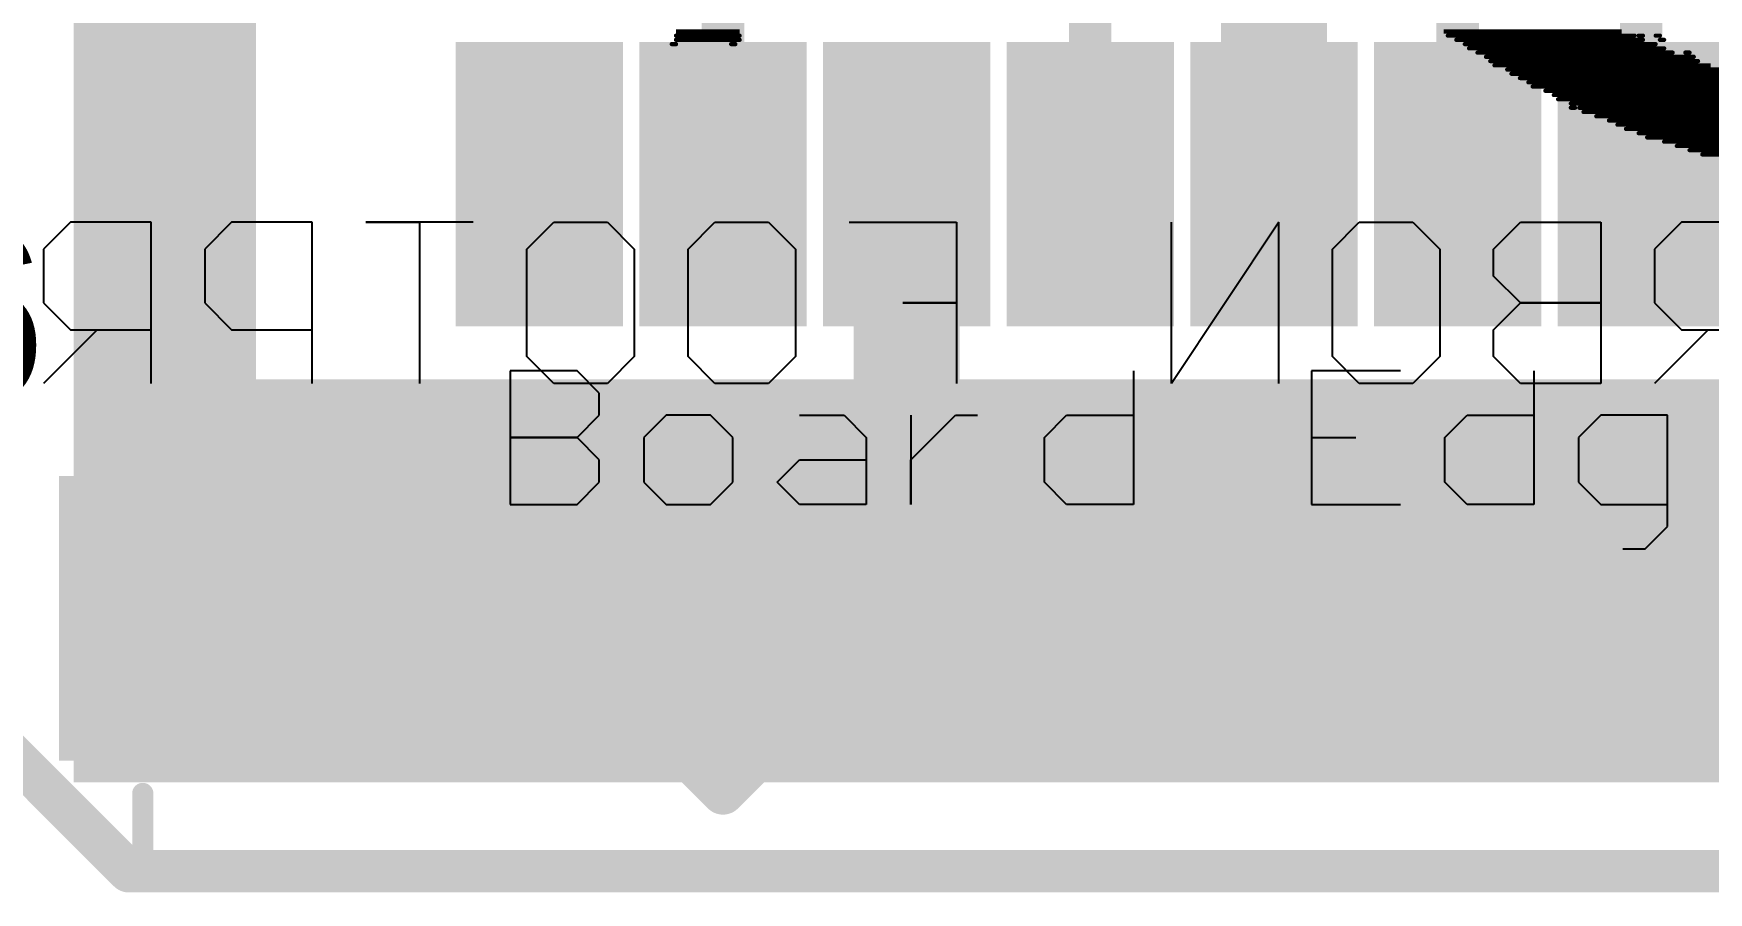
# Model space of a CAD drawing. Header units: millimetres. Extents: x 0.84 to 3.53, y 1.94 to 3.84.
# Drawn here: x 1.3455 to 1.7405, y 1.945 to 2.1475 of the extents above; entities that cross this region are included whole.
import ezdxf

# ---------------------------------------------------------------- set-up
doc = ezdxf.new("R2010")
doc.units = ezdxf.units.MM
doc.header["$MEASUREMENT"] = 0
for name, color, linetype in [('BottomOverlay', 54, 'Continuous'), ('Mechanical2', 216, 'Continuous'), ('TopLayer', 1, 'Continuous'), ('TopOverlay', 2, 'Continuous'), ('TopPaste', 8, 'Continuous'), ('TopSolder', 216, 'Continuous')]:
    doc.layers.add(name, color=color, linetype=linetype)

# ---------------------------------------------------------------- blocks, each defined once
blk = doc.blocks.new('TF_002T_15_1')
at = {"layer": 'TopLayer'}
for points in [[(-0.3189, -0.02953), (-0.2874, -0.02953), (-0.3189, 0.02953), (-0.2874, 0.02953)], [(-0.27559, -0.02953), (-0.24409, -0.02953), (-0.27559, 0.02953), (-0.24409, 0.02953)], [(-0.23228, -0.02953), (-0.20079, -0.02953), (-0.23228, 0.02953), (-0.20079, 0.02953)], [(-0.18898, -0.02953), (-0.15748, -0.02953), (-0.18898, 0.02953), (-0.15748, 0.02953)], [(-0.14567, -0.02953), (-0.11417, -0.02953), (-0.14567, 0.02953), (-0.11417, 0.02953)], [(-0.10236, -0.02953), (-0.07087, -0.02953), (-0.10236, 0.02953), (-0.07087, 0.02953)], [(-0.05906, -0.02953), (-0.02756, -0.02953), (-0.05906, 0.02953), (-0.02756, 0.02953)], [(-0.4124, -0.13189), (-0.38091, -0.13189), (-0.4124, -0.07283), (-0.38091, -0.07283)]]:
    blk.add_solid(points, dxfattribs=at)
at = {"layer": 'TopOverlay'}
for p, q in [((-0.31, -0.04402), (-0.31, -0.0755)), ((-0.29426, -0.04402), (-0.31, -0.04402)), ((-0.28901, -0.04927), (-0.29426, -0.04402)), ((-0.16307, -0.04402), (-0.16307, -0.0755)), ((-0.10009, -0.04402), (-0.12108, -0.04402)), ((-0.12108, -0.04402), (-0.12108, -0.0755)), ((-0.06861, -0.04402), (-0.06861, -0.0755)), ((-0.28901, -0.05451), (-0.28901, -0.04927)), ((-0.29426, -0.05976), (-0.28901, -0.05451)), ((-0.27327, -0.05451), (-0.27851, -0.05976)), ((-0.26277, -0.05451), (-0.27327, -0.05451)), ((-0.25752, -0.05976), (-0.26277, -0.05451)), ((-0.24178, -0.05451), (-0.23129, -0.05451)), ((-0.23129, -0.05451), (-0.22604, -0.05976)), ((-0.21554, -0.05451), (-0.21554, -0.0755)), ((-0.21029, -0.05976), (-0.20505, -0.05451)), ((-0.20505, -0.05451), (-0.1998, -0.05451)), ((-0.18406, -0.05976), (-0.17881, -0.05451)), ((-0.17881, -0.05451), (-0.16307, -0.05451)), ((-0.0896, -0.05976), (-0.08435, -0.05451)), ((-0.08435, -0.05451), (-0.06861, -0.05451)), ((-0.05287, -0.05451), (-0.05811, -0.05976)), ((-0.03712, -0.05451), (-0.05287, -0.05451)), ((-0.03712, -0.08075), (-0.03712, -0.05451)), ((-0.29426, -0.05976), (-0.31, -0.05976)), ((-0.31, -0.05976), (-0.29426, -0.05976)), ((-0.28901, -0.06501), (-0.29426, -0.05976)), ((-0.27851, -0.05976), (-0.27851, -0.07026)), ((-0.25752, -0.07026), (-0.25752, -0.05976)), ((-0.22604, -0.05976), (-0.22604, -0.0755)), ((-0.21554, -0.06501), (-0.21029, -0.05976)), ((-0.18406, -0.07026), (-0.18406, -0.05976)), ((-0.12108, -0.05976), (-0.11059, -0.05976)), ((-0.0896, -0.07026), (-0.0896, -0.05976)), ((-0.05811, -0.05976), (-0.05811, -0.07026)), ((-0.28901, -0.07026), (-0.28901, -0.06501)), ((-0.24703, -0.07026), (-0.24178, -0.06501)), ((-0.24178, -0.06501), (-0.22604, -0.06501)), ((-0.21554, -0.0755), (-0.21554, -0.06501)), ((-0.29426, -0.0755), (-0.28901, -0.07026)), ((-0.27851, -0.07026), (-0.27327, -0.0755)), ((-0.26277, -0.0755), (-0.25752, -0.07026)), ((-0.24178, -0.0755), (-0.24703, -0.07026)), ((-0.17881, -0.0755), (-0.18406, -0.07026)), ((-0.08435, -0.0755), (-0.0896, -0.07026)), ((-0.05811, -0.07026), (-0.05287, -0.0755)), ((-0.31, -0.0755), (-0.29426, -0.0755)), ((-0.27327, -0.0755), (-0.26277, -0.0755)), ((-0.22604, -0.0755), (-0.24178, -0.0755)), ((-0.16307, -0.0755), (-0.17881, -0.0755)), ((-0.12108, -0.0755), (-0.10009, -0.0755)), ((-0.06861, -0.0755), (-0.08435, -0.0755)), ((-0.05287, -0.0755), (-0.03712, -0.0755)), ((-0.04237, -0.086), (-0.03712, -0.08075)), ((-0.04762, -0.086), (-0.04237, -0.086))]:
    blk.add_line(p, q, dxfattribs=at)
for points, const_width in [([(-0.39631, -0.06205), (-0.39631, 0.18295)], 0.005), ([(-0.25984, -0.1275), (-0.25984, -0.091)], 0.01), ([(-0.162, -0.134), (-0.141, -0.113)], 0.01), ([(-0.141, -0.113), (-0.129, -0.113)], 0.01), ([(-0.129, -0.113), (-0.108, -0.134)], 0.01), ([(-0.276, -0.1275), (-0.25984, -0.1275)], 0.01), ([(-0.276, -0.1275), (-0.25984, -0.14365)], 0.01), ([(-0.25984, -0.1275), (-0.24369, -0.1275)], 0.01), ([(-0.25984, -0.14365), (-0.24369, -0.1275)], 0.01), ([(-0.162, -0.134), (-0.108, -0.134)], 0.01), ([(-0.39665, -0.15984), (-0.39665, -0.14365)], 0.005), ([(-0.39665, -0.15984), (0.14469, -0.15984)], 0.005)]:
    blk.add_lwpolyline(points, dxfattribs=dict(at, const_width=const_width))
for points, const_width in [([(-0.39756, -0.06205, 1), (-0.39506, -0.06205, 1)], 0.0025), ([(-0.26234, -0.091, 1), (-0.25734, -0.091, 1)], 0.005), ([(-0.1435, -0.113, 1), (-0.1385, -0.113, 1)], 0.005), ([(-0.1435, -0.113, 1), (-0.1385, -0.113, 1)], 0.005), ([(-0.1315, -0.113, 1), (-0.1265, -0.113, 1)], 0.005), ([(-0.1315, -0.113, 1), (-0.1265, -0.113, 1)], 0.005), ([(-0.2785, -0.1275, 1), (-0.2735, -0.1275, 1)], 0.005), ([(-0.2785, -0.1275, 1), (-0.2735, -0.1275, 1)], 0.005), ([(-0.26234, -0.1275, 1), (-0.25734, -0.1275, 1)], 0.005), ([(-0.26234, -0.1275, 1), (-0.25734, -0.1275, 1)], 0.005), ([(-0.26234, -0.1275, 1), (-0.25734, -0.1275, 1)], 0.005), ([(-0.24618, -0.1275, 1), (-0.24119, -0.1275, 1)], 0.005), ([(-0.24618, -0.1275, 1), (-0.24119, -0.1275, 1)], 0.005), ([(-0.1645, -0.134, 1), (-0.1595, -0.134, 1)], 0.005), ([(-0.1645, -0.134, 1), (-0.1595, -0.134, 1)], 0.005), ([(-0.1105, -0.134, 1), (-0.1055, -0.134, 1)], 0.005), ([(-0.1105, -0.134, 1), (-0.1055, -0.134, 1)], 0.005), ([(-0.3979, -0.14365, 1), (-0.3954, -0.14365, 1)], 0.0025), ([(-0.26234, -0.14365, 1), (-0.25734, -0.14365, 1)], 0.005), ([(-0.26234, -0.14365, 1), (-0.25734, -0.14365, 1)], 0.005), ([(-0.3979, -0.15984, 1), (-0.3954, -0.15984, 1)], 0.0025), ([(-0.3979, -0.15984, 1), (-0.3954, -0.15984, 1)], 0.0025)]:
    blk.add_lwpolyline(points, format="xyb", close=True, dxfattribs=dict(at, const_width=const_width))
blk.add_solid([(-0.1185, -0.117), (-0.1515, -0.117), (-0.1185, -0.134), (-0.1515, -0.134)], dxfattribs=at)
at = {"layer": 'TopPaste'}
for points in [[(-0.3189, -0.02953), (-0.2874, -0.02953), (-0.3189, 0.02953), (-0.2874, 0.02953)], [(-0.27559, -0.02953), (-0.24409, -0.02953), (-0.27559, 0.02953), (-0.24409, 0.02953)], [(-0.23228, -0.02953), (-0.20079, -0.02953), (-0.23228, 0.02953), (-0.20079, 0.02953)], [(-0.18898, -0.02953), (-0.15748, -0.02953), (-0.18898, 0.02953), (-0.15748, 0.02953)], [(-0.14567, -0.02953), (-0.11417, -0.02953), (-0.14567, 0.02953), (-0.11417, 0.02953)], [(-0.10236, -0.02953), (-0.07087, -0.02953), (-0.10236, 0.02953), (-0.07087, 0.02953)], [(-0.05906, -0.02953), (-0.02756, -0.02953), (-0.05906, 0.02953), (-0.02756, 0.02953)], [(-0.4124, -0.13189), (-0.38091, -0.13189), (-0.4124, -0.07283), (-0.38091, -0.07283)]]:
    blk.add_solid(points, dxfattribs=at)
at = {"layer": 'TopSolder'}
for points in [[(-0.3229, -0.03353), (-0.2834, -0.03353), (-0.3229, 0.03353), (-0.2834, 0.03353)], [(-0.27959, -0.03353), (-0.24009, -0.03353), (-0.27959, 0.03353), (-0.24009, 0.03353)], [(-0.23628, -0.03353), (-0.19679, -0.03353), (-0.23628, 0.03353), (-0.19679, 0.03353)], [(-0.19298, -0.03353), (-0.15348, -0.03353), (-0.19298, 0.03353), (-0.15348, 0.03353)], [(-0.14967, -0.03353), (-0.11017, -0.03353), (-0.14967, 0.03353), (-0.11017, 0.03353)], [(-0.10636, -0.03353), (-0.06687, -0.03353), (-0.10636, 0.03353), (-0.06687, 0.03353)], [(-0.06306, -0.03353), (-0.02356, -0.03353), (-0.06306, 0.03353), (-0.02356, 0.03353)], [(-0.4164, -0.13589), (-0.37691, -0.13589), (-0.4164, -0.06883), (-0.37691, -0.06883)]]:
    blk.add_solid(points, dxfattribs=at)

msp = doc.modelspace()

# ---------------------------------------------------------------- linework, layer by layer
at = {"layer": 'BottomOverlay'}
for p, q in [((1.35422, 2.10299), (1.34788, 2.09666)), ((1.37321, 2.10299), (1.35422, 2.10299)), ((1.37321, 2.065), (1.37321, 2.10299)), ((1.3922, 2.10299), (1.38587, 2.09666)), ((1.4112, 2.10299), (1.3922, 2.10299)), ((1.4112, 2.065), (1.4112, 2.10299)), ((1.44918, 2.10299), (1.42386, 2.10299)), ((1.42386, 2.10299), (1.43652, 2.10299)), ((1.43652, 2.10299), (1.43652, 2.065)), ((1.46185, 2.09666), (1.46818, 2.10299)), ((1.46818, 2.10299), (1.48084, 2.10299)), ((1.48084, 2.10299), (1.48717, 2.09666)), ((1.49983, 2.09666), (1.50617, 2.10299)), ((1.50617, 2.10299), (1.51883, 2.10299)), ((1.51883, 2.10299), (1.52516, 2.09666)), ((1.53782, 2.10299), (1.56315, 2.10299)), ((1.56315, 2.10299), (1.56315, 2.08399)), ((1.63912, 2.10299), (1.6138, 2.065)), ((1.6138, 2.065), (1.6138, 2.10299)), ((1.63912, 2.065), (1.63912, 2.10299)), ((1.65179, 2.09666), (1.65812, 2.10299)), ((1.65812, 2.10299), (1.67078, 2.10299)), ((1.67078, 2.10299), (1.67711, 2.09666)), ((1.68977, 2.09666), (1.6961, 2.10299)), ((1.6961, 2.10299), (1.7151, 2.10299)), ((1.7151, 2.10299), (1.7151, 2.065)), ((1.73409, 2.10299), (1.72776, 2.09666)), ((1.75309, 2.10299), (1.73409, 2.10299)), ((1.34788, 2.09666), (1.34788, 2.08399)), ((1.38587, 2.09666), (1.38587, 2.08399)), ((1.46185, 2.07133), (1.46185, 2.09666)), ((1.48717, 2.09666), (1.48717, 2.07133)), ((1.49983, 2.07133), (1.49983, 2.09666)), ((1.52516, 2.09666), (1.52516, 2.07133)), ((1.65179, 2.07133), (1.65179, 2.09666)), ((1.67711, 2.09666), (1.67711, 2.07133)), ((1.68977, 2.09033), (1.68977, 2.09666)), ((1.72776, 2.09666), (1.72776, 2.08399)), ((1.6961, 2.08399), (1.68977, 2.09033)), ((1.34788, 2.08399), (1.35422, 2.07766)), ((1.38587, 2.08399), (1.3922, 2.07766)), ((1.56315, 2.08399), (1.55048, 2.08399)), ((1.55048, 2.08399), (1.56315, 2.08399)), ((1.56315, 2.08399), (1.56315, 2.065)), ((1.68977, 2.07766), (1.6961, 2.08399)), ((1.6961, 2.08399), (1.7151, 2.08399)), ((1.7151, 2.08399), (1.6961, 2.08399)), ((1.72776, 2.08399), (1.73409, 2.07766)), ((1.36055, 2.07766), (1.34788, 2.065)), ((1.35422, 2.07766), (1.37321, 2.07766)), ((1.3922, 2.07766), (1.4112, 2.07766)), ((1.68977, 2.07133), (1.68977, 2.07766)), ((1.74042, 2.07766), (1.72776, 2.065)), ((1.73409, 2.07766), (1.75309, 2.07766)), ((1.46818, 2.065), (1.46185, 2.07133)), ((1.48717, 2.07133), (1.48084, 2.065)), ((1.50617, 2.065), (1.49983, 2.07133)), ((1.52516, 2.07133), (1.51883, 2.065)), ((1.65812, 2.065), (1.65179, 2.07133)), ((1.67711, 2.07133), (1.67078, 2.065)), ((1.6961, 2.065), (1.68977, 2.07133)), ((1.48084, 2.065), (1.46818, 2.065)), ((1.51883, 2.065), (1.50617, 2.065)), ((1.67078, 2.065), (1.65812, 2.065)), ((1.7151, 2.065), (1.6961, 2.065))]:
    msp.add_line(p, q, dxfattribs=at)
at = {"layer": 'BottomOverlay', "const_width": 0.001}
for points in [[(1.496, 2.145), (1.497, 2.145)], [(1.497, 2.148), (1.512, 2.148)], [(1.497, 2.147), (1.512, 2.147)], [(1.497, 2.146), (1.512, 2.146)], [(1.51, 2.145), (1.511, 2.145)], [(1.678, 2.148), (1.72, 2.148)], [(1.679, 2.147), (1.723, 2.147)], [(1.681, 2.146), (1.725, 2.146)], [(1.683, 2.145), (1.728, 2.145)], [(1.724, 2.147), (1.725, 2.147)], [(1.728, 2.147), (1.729, 2.147)], [(1.729, 2.146), (1.73, 2.146)], [(1.684, 2.144), (1.73, 2.144)], [(1.686, 2.143), (1.732, 2.143)], [(1.688, 2.142), (1.737, 2.142)], [(1.689, 2.141), (1.738, 2.141)], [(1.735, 2.143), (1.736, 2.143)], [(1.69, 2.14), (1.741, 2.14)], [(1.693, 2.139), (1.745, 2.139)], [(1.694, 2.138), (1.749, 2.138)], [(1.696, 2.137), (1.752, 2.137)], [(1.698, 2.136), (1.756, 2.136)], [(1.699, 2.135), (1.76, 2.135)], [(1.702, 2.134), (1.767, 2.134)], [(1.704, 2.133), (1.772, 2.133)], [(1.705, 2.132), (1.779, 2.132)], [(1.708, 2.131), (1.789, 2.131)], [(1.708, 2.13), (1.709, 2.13)], [(1.71, 2.13), (1.899, 2.13)], [(1.711, 2.129), (1.897, 2.129)], [(1.714, 2.128), (1.895, 2.128)], [(1.717, 2.127), (1.893, 2.127)], [(1.719, 2.126), (1.89, 2.126)], [(1.721, 2.125), (1.887, 2.125)], [(1.724, 2.124), (1.885, 2.124)], [(1.726, 2.123), (1.882, 2.123)], [(1.73, 2.122), (1.879, 2.122)], [(1.733, 2.121), (1.876, 2.121)], [(1.736, 2.12), (1.873, 2.12)], [(1.739, 2.119), (1.87, 2.119)]]:
    msp.add_lwpolyline(points, dxfattribs=at)
at = {"layer": 'BottomOverlay', "const_width": 0.0005}
for points in [[(1.49575, 2.145, 1), (1.49625, 2.145, 1)], [(1.49675, 2.147, 1), (1.49725, 2.147, 1)], [(1.49675, 2.146, 1), (1.49725, 2.146, 1)], [(1.49675, 2.145, 1), (1.49725, 2.145, 1)], [(1.50975, 2.145, 1), (1.51025, 2.145, 1)], [(1.51075, 2.145, 1), (1.51125, 2.145, 1)], [(1.51175, 2.147, 1), (1.51225, 2.147, 1)], [(1.51175, 2.146, 1), (1.51225, 2.146, 1)], [(1.67875, 2.147, 1), (1.67925, 2.147, 1)], [(1.68075, 2.146, 1), (1.68125, 2.146, 1)], [(1.68275, 2.145, 1), (1.68325, 2.145, 1)], [(1.72275, 2.147, 1), (1.72325, 2.147, 1)], [(1.72375, 2.147, 1), (1.72425, 2.147, 1)], [(1.72475, 2.147, 1), (1.72525, 2.147, 1)], [(1.72475, 2.146, 1), (1.72525, 2.146, 1)], [(1.72775, 2.147, 1), (1.72825, 2.147, 1)], [(1.72775, 2.145, 1), (1.72825, 2.145, 1)], [(1.72875, 2.147, 1), (1.72925, 2.147, 1)], [(1.72875, 2.146, 1), (1.72925, 2.146, 1)], [(1.72975, 2.146, 1), (1.73025, 2.146, 1)], [(1.68375, 2.144, 1), (1.68425, 2.144, 1)], [(1.68575, 2.143, 1), (1.68625, 2.143, 1)], [(1.68775, 2.142, 1), (1.68825, 2.142, 1)], [(1.68875, 2.141, 1), (1.68925, 2.141, 1)], [(1.72975, 2.144, 1), (1.73025, 2.144, 1)], [(1.73175, 2.143, 1), (1.73225, 2.143, 1)], [(1.73475, 2.143, 1), (1.73525, 2.143, 1)], [(1.73575, 2.143, 1), (1.73625, 2.143, 1)], [(1.73675, 2.142, 1), (1.73725, 2.142, 1)], [(1.73775, 2.141, 1), (1.73825, 2.141, 1)], [(1.68975, 2.14, 1), (1.69025, 2.14, 1)], [(1.69275, 2.139, 1), (1.69325, 2.139, 1)], [(1.69375, 2.138, 1), (1.69425, 2.138, 1)], [(1.69575, 2.137, 1), (1.69625, 2.137, 1)], [(1.69775, 2.136, 1), (1.69825, 2.136, 1)], [(1.69875, 2.135, 1), (1.69925, 2.135, 1)], [(1.70175, 2.134, 1), (1.70225, 2.134, 1)], [(1.70375, 2.133, 1), (1.70425, 2.133, 1)], [(1.70475, 2.132, 1), (1.70525, 2.132, 1)], [(1.70775, 2.131, 1), (1.70825, 2.131, 1)], [(1.70775, 2.13, 1), (1.70825, 2.13, 1)], [(1.70875, 2.13, 1), (1.70925, 2.13, 1)], [(1.70975, 2.13, 1), (1.71025, 2.13, 1)], [(1.71075, 2.129, 1), (1.71125, 2.129, 1)], [(1.71375, 2.128, 1), (1.71425, 2.128, 1)], [(1.71675, 2.127, 1), (1.71725, 2.127, 1)], [(1.71875, 2.126, 1), (1.71925, 2.126, 1)], [(1.72075, 2.125, 1), (1.72125, 2.125, 1)], [(1.72375, 2.124, 1), (1.72425, 2.124, 1)], [(1.72575, 2.123, 1), (1.72625, 2.123, 1)], [(1.72975, 2.122, 1), (1.73025, 2.122, 1)], [(1.73275, 2.121, 1), (1.73325, 2.121, 1)], [(1.73575, 2.12, 1), (1.73625, 2.12, 1)], [(1.73875, 2.119, 1), (1.73925, 2.119, 1)]]:
    msp.add_lwpolyline(points, format="xyb", close=True, dxfattribs=at)
at = {"layer": 'Mechanical2', "const_width": 0.01}
for points in [[(1.32, 1.998), (1.368, 1.95)], [(1.368, 1.95), (1.918, 1.95)]]:
    msp.add_lwpolyline(points, dxfattribs=at)
at = {"layer": 'Mechanical2', "const_width": 0.005}
msp.add_lwpolyline([(1.3655, 1.95, 1), (1.3705, 1.95, 1)], format="xyb", close=True, dxfattribs=at)
msp.add_lwpolyline([(1.3655, 1.95, 1), (1.3705, 1.95, 1)], format="xyb", close=True, dxfattribs=at)
at = {"layer": 'TopLayer'}
for points, const_width in [([(1.72461, 2.112), (1.72461, 2.31561)], 0.01), ([(1.68131, 2.112), (1.68131, 2.30131)], 0.01), ([(1.59469, 2.112), (1.59469, 2.24869)], 0.01), ([(1.50808, 2.112), (1.50808, 2.19408)], 0.01), ([(1.638, 2.112), (1.638, 2.166)], 0.025), ([(1.55139, 2.01139), (1.55139, 2.112)], 0.025), ([(1.55, 2.01), (1.55139, 2.01139)], 0.025)]:
    msp.add_lwpolyline(points, dxfattribs=dict(at, const_width=const_width))
for points, const_width in [([(1.54514, 2.112, 1), (1.55764, 2.112, 1)], 0.0125), ([(1.63175, 2.112, 1), (1.64425, 2.112, 1)], 0.0125), ([(1.50558, 2.112, 1), (1.51058, 2.112, 1)], 0.005), ([(1.59219, 2.112, 1), (1.59719, 2.112, 1)], 0.005), ([(1.67881, 2.112, 1), (1.68381, 2.112, 1)], 0.005), ([(1.72211, 2.112, 1), (1.72711, 2.112, 1)], 0.005), ([(1.54375, 2.01, 1), (1.55625, 2.01, 1)], 0.0125), ([(1.54514, 2.01139, 1), (1.55764, 2.01139, 1)], 0.0125), ([(1.54514, 2.01139, 1), (1.55764, 2.01139, 1)], 0.0125)]:
    msp.add_lwpolyline(points, format="xyb", close=True, dxfattribs=dict(at, const_width=const_width))
for points in [[(1.355, 2.445), (1.355, 1.98), (1.398, 2.445), (1.398, 1.98)], [(1.355, 1.971), (1.932, 1.971), (1.355, 2.066), (1.932, 2.066)]]:
    msp.add_solid(points, dxfattribs=at)

# ---------------------------------------------------------------- block references
msp.add_blockref('TF_002T_15_1', (1.76792, 2.112))

# ---------------------------------------------------------------- texts
at = {"layer": 'TopOverlay'}
msp.add_text('J6', height=0.04, dxfattribs=at).set_placement((1.292, 2.061))

doc.saveas('drawing.dxf')
